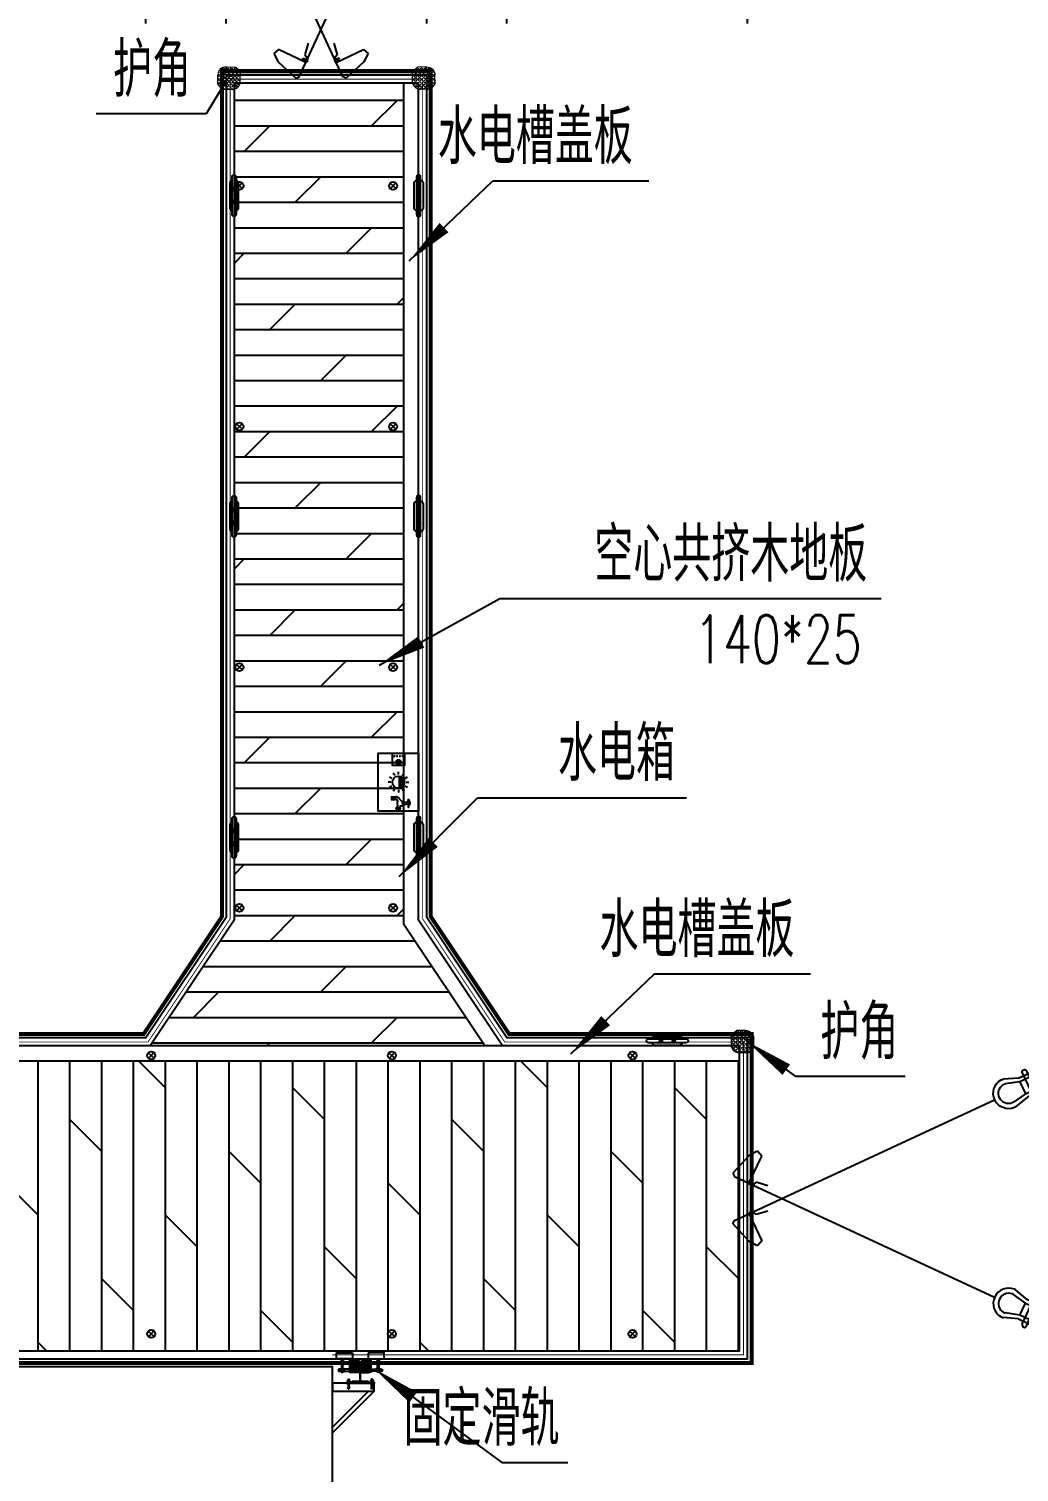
# Model space of a CAD drawing. Extents: x -89702 to 926017, y -610001 to -56924.
# Drawn here: x 73091 to 85435, y -231039 to -213051 of the extents above; entities that cross this region are included whole.
import ezdxf

# ---------------------------------------------------------------- set-up
doc = ezdxf.new("R2010")
doc.units = 0
doc.header["$LTSCALE"] = 10
doc.header["$MEASUREMENT"] = 0
doc.linetypes.add('CENTER', pattern=[2, 1.25, -0.25, 0.25, -0.25])
for name, color, linetype in [('AECOM-园建', 2, 'Continuous'), ('CEN', 1, 'CENTER'), ('DIM_LEAD', 3, 'Continuous'), ('PUB_TEXT', 7, 'Continuous'), ('W- bollard系船栓', 4, 'Continuous'), ('W-_ANTICOLLISION防撞措施', 6, 'Continuous'), ('W-ALUMINUM_FRAME铝架', 30, 'Continuous'), ('W-FLOAT_BOWL浮筒', 253, 'Continuous'), ('W-MOUNTING固定方式', 5, 'Continuous'), ('W-PLASTIC_RAILINGS塑木栏杆', 6, 'Continuous'), ('W-STEEL_FRAME钢架', 3, 'Continuous'), ('W-WOOD_FLOOR木地板', 30, 'Continuous')]:
    doc.layers.add(name, color=color, linetype=linetype)
for name, color, linetype, lineweight in [('护舷', 40, 'Continuous', 15), ('护角', 8, 'Continuous', 9), ('文字标注', 7, 'Continuous', 18)]:
    doc.layers.add(name, color=color, linetype=linetype, lineweight=lineweight)
doc.styles.add('_TCH_DIM', font='SIMPLEX', dxfattribs={"bigfont": 'GBCBIG'})
doc.styles.add('STANDARD_T3', font='simplex.shx', dxfattribs={"width": 0.7, "bigfont": 'gbcbig.shx'})
doc.dimstyles.new('W&&150', dxfattribs={"dimtxt": 525, "dimasz": 150, "dimexe": 375, "dimexo": 450, "dimgap": 150, "dimtad": 1, "dimdec": 0, "dimzin": 0, "dimdsep": 46, "dimtxsty": 'STANDARD_T3', "dimcen": 0.09, "dimclrd": 1, "dimclre": 1, "dimclrt": 7, "dimazin": 2, "dimtfac": 1, "dimtdec": 0, "dimtix": 1, "dimtmove": 2, "dimatfit": 3, "dimfxl": 0, "dimtolj": 1, "dimtzin": 0, "dimarcsym": 0})
pattern_1 = [(315, (-2455400.198, 1604377.926), (5.612660076, 5.612660076), []), (45, (-2455400.198, 1604377.926), (-5.612660076, 5.612660076), [])]
pattern_2 = [(315, (-2455400.198, 1604287.926), (5.612660076, 5.612660076), []), (45, (-2455400.198, 1604287.926), (-5.612660076, 5.612660076), [])]

# ---------------------------------------------------------------- blocks, each defined once
blk = doc.blocks.new('*D1045')
at = {"layer": 'Defpoints', "color": 0, "transparency": 16777216}
for p in [(46550, -229628), (82050, -229628), (82050, -231420)]:
    blk.add_point(p, dxfattribs=at)
at = {"layer": 'W-FLOAT_BOWL浮筒', "color": 1, "lineweight": -2, "transparency": 16777216}
for p, q in [((46550, -231320), (46550, -231795)), ((82050, -231320), (82050, -231795)), ((46700, -231420), (81900, -231420))]:
    blk.add_line(p, q, dxfattribs=at)
at = {"layer": 'W-FLOAT_BOWL浮筒', "color": 1, "transparency": 16777216}
for points in [[(46700, -231395), (46700, -231445), (46550, -231420)], [(81900, -231395), (81900, -231445), (82050, -231420)]]:
    blk.add_solid(points, dxfattribs=at)
at = {"layer": 'W-FLOAT_BOWL浮筒', "color": 7, "transparency": 16777216, "insert": (64300, -231008), "char_height": 525, "attachment_point": 5, "style": 'STANDARD_T3'}
blk.add_mtext('\\A1;35500', dxfattribs=at)
blk = doc.blocks.new('*D1047')
at = {"layer": 'Defpoints', "color": 0, "transparency": 16777216}
for p in [(78050, -212884), (75550, -213628), (78050, -213628)]:
    blk.add_point(p, dxfattribs=at)
at = {"layer": 'W-FLOAT_BOWL浮筒', "color": 1, "lineweight": -2, "transparency": 16777216}
for p, q in [((75550, -212984), (75550, -212509)), ((78050, -212984), (78050, -212509)), ((75700, -212884), (77900, -212884))]:
    blk.add_line(p, q, dxfattribs=at)
at = {"layer": 'W-FLOAT_BOWL浮筒', "color": 1, "transparency": 16777216}
for points in [[(75700, -212859), (75700, -212909), (75550, -212884)], [(77900, -212859), (77900, -212909), (78050, -212884)]]:
    blk.add_solid(points, dxfattribs=at)
at = {"layer": 'W-FLOAT_BOWL浮筒', "color": 7, "transparency": 16777216, "insert": (76800, -212472), "char_height": 525, "attachment_point": 5, "style": 'STANDARD_T3'}
blk.add_mtext('\\A1;2500', dxfattribs=at)
blk = doc.blocks.new('*D1040')
at = {"layer": 'Defpoints', "color": 0, "transparency": 16777216}
for p in [(74550, -212884), (66550, -213929), (74550, -225628)]:
    blk.add_point(p, dxfattribs=at)
at = {"layer": 'W-FLOAT_BOWL浮筒', "color": 1, "lineweight": -2, "transparency": 16777216}
for p, q in [((66550, -212984), (66550, -212509)), ((74550, -212984), (74550, -212509)), ((66700, -212884), (74400, -212884))]:
    blk.add_line(p, q, dxfattribs=at)
at = {"layer": 'W-FLOAT_BOWL浮筒', "color": 1, "transparency": 16777216}
for points in [[(66700, -212859), (66700, -212909), (66550, -212884)], [(74400, -212859), (74400, -212909), (74550, -212884)]]:
    blk.add_solid(points, dxfattribs=at)
at = {"layer": 'W-FLOAT_BOWL浮筒', "color": 7, "transparency": 16777216, "insert": (70550, -212472), "char_height": 525, "attachment_point": 5, "style": 'STANDARD_T3'}
blk.add_mtext('\\A1;8000', dxfattribs=at)
blk = doc.blocks.new('*D1042')
at = {"layer": 'Defpoints', "color": 0, "linetype": 'ByBlock', "transparency": 16777216}
for p in [(75550, -212884), (75550, -213628), (74550, -225628)]:
    blk.add_point(p, dxfattribs=at)
at = {"layer": 'W-FLOAT_BOWL浮筒', "color": 1, "linetype": 'ByBlock', "lineweight": -2, "transparency": 16777216}
for p, q in [((74550, -212984), (74550, -212509)), ((75550, -212984), (75550, -212509)), ((74400, -212884), (74250, -212884)), ((74550, -212884), (75550, -212884)), ((75700, -212884), (75850, -212884))]:
    blk.add_line(p, q, dxfattribs=at)
at = {"layer": 'W-FLOAT_BOWL浮筒', "color": 1, "linetype": 'ByBlock', "transparency": 16777216}
for points in [[(74400, -212859), (74400, -212909), (74550, -212884)], [(75700, -212859), (75700, -212909), (75550, -212884)]]:
    blk.add_solid(points, dxfattribs=at)
at = {"layer": 'W-FLOAT_BOWL浮筒', "color": 7, "linetype": 'ByBlock', "transparency": 16777216, "insert": (75050, -212472), "char_height": 525, "attachment_point": 5, "style": 'STANDARD_T3'}
blk.add_mtext('\\A1;1000', dxfattribs=at)
blk = doc.blocks.new('*D1051')
at = {"layer": 'Defpoints', "color": 0, "linetype": 'ByBlock', "transparency": 16777216}
for p in [(79050, -212884), (78050, -213628), (79050, -225628)]:
    blk.add_point(p, dxfattribs=at)
at = {"layer": 'W-FLOAT_BOWL浮筒', "color": 1, "linetype": 'ByBlock', "lineweight": -2, "transparency": 16777216}
for p, q in [((78050, -212984), (78050, -212509)), ((79050, -212984), (79050, -212509)), ((77900, -212884), (77750, -212884)), ((78050, -212884), (79050, -212884)), ((79200, -212884), (79350, -212884))]:
    blk.add_line(p, q, dxfattribs=at)
at = {"layer": 'W-FLOAT_BOWL浮筒', "color": 1, "linetype": 'ByBlock', "transparency": 16777216}
for points in [[(77900, -212859), (77900, -212909), (78050, -212884)], [(79200, -212859), (79200, -212909), (79050, -212884)]]:
    blk.add_solid(points, dxfattribs=at)
at = {"layer": 'W-FLOAT_BOWL浮筒', "color": 7, "linetype": 'ByBlock', "transparency": 16777216, "insert": (78550, -212472), "char_height": 525, "attachment_point": 5, "style": 'STANDARD_T3'}
blk.add_mtext('\\A1;1000', dxfattribs=at)
blk = doc.blocks.new('*D1052')
at = {"layer": 'Defpoints', "color": 0, "linetype": 'ByBlock', "transparency": 16777216}
for p in [(82050, -212884), (79050, -225628), (82050, -225628)]:
    blk.add_point(p, dxfattribs=at)
at = {"layer": 'W-FLOAT_BOWL浮筒', "color": 1, "linetype": 'ByBlock', "lineweight": -2, "transparency": 16777216}
for p, q in [((79050, -212984), (79050, -212509)), ((82050, -212984), (82050, -212509)), ((79200, -212884), (81900, -212884))]:
    blk.add_line(p, q, dxfattribs=at)
at = {"layer": 'W-FLOAT_BOWL浮筒', "color": 1, "linetype": 'ByBlock', "transparency": 16777216}
for points in [[(79200, -212859), (79200, -212909), (79050, -212884)], [(81900, -212859), (81900, -212909), (82050, -212884)]]:
    blk.add_solid(points, dxfattribs=at)
at = {"layer": 'W-FLOAT_BOWL浮筒', "color": 7, "linetype": 'ByBlock', "transparency": 16777216, "insert": (80550, -212472), "char_height": 525, "attachment_point": 5, "style": 'STANDARD_T3'}
blk.add_mtext('\\A1;3000', dxfattribs=at)
blk = doc.blocks.new('A$C6f7a73f6')
blk.add_hatch(color=3).paths.add_polyline_path([(485, 384), (635, 384, 1)])
at = {"color": 5}
for p, q in [((228, 434), (240, 434)), ((228, 408), (240, 408)), ((228, 363), (240, 363)), ((293, 399), (305, 399)), ((293, 372), (305, 372)), ((228, 337), (240, 337))]:
    blk.add_line(p, q, dxfattribs=at)
at = {"color": 0, "linetype": 'ByBlock'}
blk.add_lwpolyline([(200, 634), (920, 634), (920, 134), (200, 134)], close=True, dxfattribs=at)
blk.add_lwpolyline([(200, 459), (350, 459), (350, 309), (200, 309)], close=True)
at = {"color": 6}
for points in [[(466, 384), (430, 386)], [(478, 432), (450, 450)], [(512, 466), (494, 496)], [(561, 480), (560, 516)], [(606, 468), (624, 496)], [(643, 430), (674, 448)], [(654, 384), (690, 386)], [(477, 338), (446, 320)], [(514, 304), (496, 272)], [(559, 288), (560, 256)], [(608, 302), (626, 272)], [(642, 336), (674, 318)]]:
    blk.add_lwpolyline(points, dxfattribs=at)
at = {"color": 7, "true_color": 0xffffff}
for points in [[(779, 406), (755, 384), (744, 359), (741, 347)], [(778, 503), (777, 511), (817, 525)], [(792, 374), (780, 369), (777, 357)], [(778, 503), (871, 504), (875, 512), (834, 522)], [(779, 406), (794, 419), (797, 435)], [(792, 374), (825, 367), (861, 373)], [(846, 441), (805, 439), (797, 435)], [(797, 435), (854, 438)], [(798, 431), (854, 434)], [(817, 440), (817, 456), (805, 456)], [(805, 439), (805, 456)], [(812, 468), (809, 456)], [(809, 456), (841, 457)], [(815, 489), (811, 484), (812, 476)], [(812, 476), (840, 478)], [(812, 468), (840, 470), (841, 457)], [(817, 529), (814, 505)], [(815, 489), (836, 486), (840, 482)], [(816, 468), (816, 477)], [(839, 502), (833, 530), (817, 529)], [(837, 453), (817, 456)], [(819, 501), (819, 489)], [(819, 489), (820, 477)], [(832, 485), (832, 477)], [(835, 502), (836, 486)], [(836, 469), (836, 478)], [(845, 454), (841, 457), (837, 453)], [(837, 453), (838, 441)], [(840, 478), (840, 482)], [(846, 441), (845, 454)], [(846, 441), (854, 438)], [(855, 418), (854, 438)], [(855, 418), (860, 406), (872, 402)], [(878, 358), (874, 370), (861, 373)], [(872, 402), (880, 403)], [(892, 411), (891, 358), (878, 358)], [(881, 394), (882, 374), (878, 358)], [(880, 411), (881, 394)], [(892, 411), (880, 411)], [(881, 394), (893, 395)], [(882, 374), (894, 375)], [(890, 366), (915, 364)], [(892, 403), (913, 404)], [(896, 403), (898, 367)], [(897, 399), (917, 400)], [(898, 371), (918, 368)], [(913, 404), (915, 364)], [(917, 400), (918, 368)], [(777, 349), (741, 347)], [(741, 335), (741, 339), (741, 347)], [(742, 319), (742, 323), (742, 331)], [(743, 302), (743, 307), (742, 315)], [(744, 290), (743, 294), (747, 299)], [(744, 290), (743, 298)], [(746, 335), (745, 339), (745, 347)], [(746, 319), (746, 323), (746, 331)], [(747, 303), (747, 307), (747, 315)], [(748, 290), (749, 347)], [(750, 335), (749, 339), (749, 347)], [(750, 319), (750, 323), (750, 331)], [(751, 303), (751, 307), (751, 315)], [(752, 291), (751, 299)], [(752, 291), (752, 295), (755, 299)], [(754, 335), (753, 339), (753, 348)], [(754, 319), (754, 323), (754, 331)], [(755, 303), (755, 307), (755, 315)], [(756, 291), (757, 348)], [(758, 340), (757, 344), (757, 348)], [(759, 319), (758, 323), (758, 336)], [(759, 303), (759, 307), (759, 315)], [(760, 291), (760, 299)], [(760, 291), (760, 299)], [(762, 340), (761, 344), (761, 348)], [(762, 324), (762, 328), (762, 336)], [(763, 303), (763, 308), (763, 320)], [(764, 291), (765, 348)], [(766, 340), (765, 344), (765, 348)], [(766, 324), (766, 328), (766, 336)], [(767, 308), (767, 312), (767, 320)], [(768, 291), (768, 296), (767, 304)], [(768, 291), (768, 296), (768, 300), (771, 304)], [(770, 340), (769, 344), (769, 348)], [(770, 324), (770, 328), (770, 336)], [(771, 308), (771, 312), (771, 320)], [(772, 292), (773, 349)], [(774, 340), (774, 345), (773, 349)], [(775, 324), (774, 328), (774, 336)], [(775, 308), (775, 312), (775, 320)], [(776, 292), (776, 296), (776, 304)], [(777, 357), (777, 349)]]:
    blk.add_lwpolyline(points, dxfattribs=at)
at = {"color": 5}
for centre, radius in [((311, 385), 31), ((325, 385), 6)]:
    blk.add_circle(centre, radius, dxfattribs=at)
at = {"color": 6}
blk.add_circle((560, 384), 75, dxfattribs=at)
at = {"color": 5}
for centre, start, end in [((234, 434), 0, 180), ((234, 408), 180, 0), ((234, 363), 0, 180), ((299, 399), 0, 180), ((299, 372), 180, 0), ((234, 337), 180, 0)]:
    blk.add_arc(centre, 6, start, end, dxfattribs=at)
blk = doc.blocks.new('HW200a')
at = {"layer": 'W-STEEL_FRAME钢架'}
blk.add_lwpolyline([(-1440883, 1205965), (-1440803, 1205965), (-1440803, 1205953), (-1441003, 1205953), (-1441003, 1205965), (-1440923, 1205965, 0.414214), (-1440907, 1205981), (-1440907, 1206125, 0.414214), (-1440923, 1206141), (-1441003, 1206141), (-1441003, 1206153), (-1440803, 1206153), (-1440803, 1206141), (-1440883, 1206141, 0.414214), (-1440899, 1206125), (-1440899, 1205981, 0.414214)], format="xyb", close=True, dxfattribs=at)
blk = doc.blocks.new('NY-M12')
for p, q in [((-1, 0), (0, -2)), ((0, 0), (1, -2))]:
    blk.add_line(p, q)
blk.add_lwpolyline([(11, 0), (-11, 0), (-11, -2), (11, -2)], close=True)
blk = doc.blocks.new('$matou$00000104')
for p, q in [((-61, 6, 0), (-62, 5, 0)), ((-62, -5, 0), (-62, 5, 0)), ((-61, 6, 0), (-57, 5, 0)), ((-61, -6, 0), (-61, 6, 0)), ((-57, 7, 0), (-57, 5, 0)), ((-40, 7, 0), (-54, 9, 0)), ((-47, 1, 0), (-52, 1, 0)), ((-46, 0, 0), (-46, 0, 0)), ((-39, 6, 0), (-40, 7, 0)), ((-40, 5, 0), (-40, 7, 0)), ((-39, 5, 0), (-40, 5, 0)), ((-39, -6, 0), (-39, 6, 0)), ((-37, 7, 0), (-38, 7, 0)), ((-36, -6, 0), (-36, 6, 0)), ((-36, 6, 0), (19, 6, 0)), ((19, 6, 0), (19, 6, 0)), ((19, 6, 0), (19, 6, 0)), ((19, -5, 0), (19, 6, 0)), ((20, 5, 0), (19, 6, 0)), ((19, -6, 0), (19, 6, 0)), ((19, -5, 0), (20, 5, 0)), ((21, 6, 0), (20, 5, 0)), ((20, -4, 0), (21, 4, 0)), ((21, 6, 0), (21, 6, 0)), ((22, 5, 0), (21, 6, 0)), ((21, -5, 0), (22, 5, 0)), ((23, 6, 0), (22, 5, 0)), ((22, -4, 0), (23, 4, 0)), ((23, 6, 0), (23, 6, 0)), ((24, 5, 0), (23, 6, 0)), ((23, -5, 0), (24, 5, 0)), ((25, 6, 0), (24, 5, 0)), ((24, -4, 0), (25, 4, 0)), ((26, 5, 0), (25, 6, 0)), ((25, 6, 0), (25, 6, 0)), ((25, -5, 0), (26, 5, 0)), ((27, 6, 0), (26, 5, 0)), ((26, -4, 0), (26, 4, 0)), ((27, 6, 0), (27, 6, 0)), ((27, 5, 0), (27, 6, 0)), ((27, -5, 0), (28, 5, 0)), ((29, 6, 0), (28, 6, 0)), ((28, 6, 0), (28, 5, 0)), ((28, -5, 0), (29, 5, 0)), ((28, -4, 0), (28, 4, 0)), ((29, 5, 0), (29, 6, 0)), ((30, 6, 0), (30, 6, 0)), ((30, 6, 0), (30, 5, 0)), ((31, 5, 0), (30, 6, 0)), ((30, -5, 0), (31, 5, 0)), ((30, -4, 0), (30, 4, 0)), ((32, 6, 0), (31, 5, 0)), ((31, -4, 0), (32, 4, 0)), ((32, 6, 0), (32, 6, 0)), ((33, 5, 0), (32, 6, 0)), ((32, -5, 0), (33, 5, 0)), ((34, 6, 0), (33, 5, 0)), ((33, -4, 0), (34, 4, 0)), ((34, 6, 0), (34, 6, 0)), ((35, 5, 0), (34, 6, 0)), ((34, -5, 0), (35, 5, 0)), ((36, 6, 0), (35, 5, 0)), ((35, -4, 0), (36, 4, 0)), ((36, 15, 0), (40, 15, 0)), ((36, -15, 0), (36, 15, 0)), ((36, 6, 0), (36, 6, 0)), ((36, 5, 0), (36, 6, 0)), ((36, -5, 0), (37, 5, 0)), ((37, 6, 0), (37, 5, 0)), ((38, 6, 0), (37, 6, 0)), ((37, -4, 0), (37, 4, 0)), ((38, 5, 0), (38, 6, 0)), ((38, -5, 0), (38, 5, 0)), ((39, 6, 0), (39, 6, 0)), ((39, 6, 0), (39, 5, 0)), ((40, 5, 0), (39, 6, 0)), ((39, -4, 0), (39, 4, 0)), ((39, -5, 0), (40, 3, 0)), ((40, 15, 0), (40, -15, 0)), ((48, 10, 0), (42, 10, 0)), ((42, -10, 0), (42, 10, 0)), ((48, 5, 0), (42, 5, 0)), ((48, 10, 0), (49, 9, 0)), ((49, -9, 0), (49, 9, 0)), ((50, 6, 0), (49, 5, 0)), ((49, -4, 0), (50, 4, 0)), ((51, 5, 0), (50, 6, 0)), ((50, 6, 0), (50, 6, 0)), ((50, -5, 0), (51, 5, 0)), ((52, 6, 0), (51, 5, 0)), ((51, -4, 0), (52, 4, 0)), ((52, 6, 0), (52, 6, 0)), ((53, 5, 0), (52, 6, 0)), ((52, -5, 0), (53, 5, 0)), ((54, 6, 0), (53, 5, 0)), ((53, -4, 0), (53, 4, 0)), ((54, 5, 0), (54, 6, 0)), ((54, 6, 0), (54, 6, 0)), ((54, -5, 0), (55, 5, 0)), ((56, 6, 0), (55, 6, 0)), ((55, 6, 0), (55, 5, 0)), ((55, -5, 0), (56, 5, 0)), ((55, -4, 0), (55, 4, 0)), ((57, 6, 0), (56, 5, 0)), ((56, 5, 0), (56, 6, 0)), ((58, 5, 0), (57, 6, 0)), ((57, 6, 0), (57, 6, 0)), ((57, -5, 0), (58, 5, 0)), ((57, -4, 0), (57, 4, 0)), ((59, 5, 0), (58, 5, 0)), ((58, -6, 0), (58, 0, 0)), ((59, 5, 0), (59, 5, 0)), ((59, -5, 0), (59, 5, 0)), ((-61, -6, 0), (-62, -5, 0)), ((-61, -6, 0), (-57, -5, 0)), ((-57, -7, 0), (-57, -5, 0)), ((-40, -7, 0), (-54, -9, 0)), ((-47, -1, 0), (-52, -1, 0)), ((-39, -5, 0), (-40, -5, 0)), ((-40, -5, 0), (-40, -7, 0)), ((-39, -6, 0), (-40, -7, 0)), ((-37, -7, 0), (-38, -7, 0)), ((18, -6, 0), (-36, -6, 0)), ((19, -6, 0), (18, -6, 0)), ((19, -5, 0), (19, -6, 0)), ((21, -5, 0), (20, -6, 0)), ((20, -6, 0), (20, -5, 0)), ((20, -6, 0), (20, -6, 0)), ((22, -6, 0), (21, -5, 0)), ((23, -5, 0), (22, -6, 0)), ((22, -6, 0), (22, -6, 0)), ((24, -6, 0), (23, -5, 0)), ((25, -5, 0), (24, -6, 0)), ((24, -6, 0), (24, -6, 0)), ((26, -6, 0), (25, -5, 0)), ((26, -5, 0), (26, -6, 0)), ((26, -6, 0), (26, -6, 0)), ((27, -6, 0), (27, -5, 0)), ((28, -6, 0), (27, -6, 0)), ((28, -5, 0), (28, -6, 0)), ((30, -5, 0), (29, -6, 0)), ((29, -6, 0), (29, -5, 0)), ((29, -6, 0), (29, -6, 0)), ((31, -6, 0), (30, -5, 0)), ((32, -5, 0), (31, -6, 0)), ((31, -6, 0), (31, -6, 0)), ((33, -6, 0), (32, -5, 0)), ((34, -5, 0), (33, -6, 0)), ((33, -6, 0), (33, -6, 0)), ((35, -6, 0), (34, -5, 0)), ((36, -5, 0), (35, -6, 0)), ((35, -6, 0), (35, -6, 0)), ((37, -6, 0), (36, -5, 0)), ((40, -15, 0), (36, -15, 0)), ((37, -5, 0), (37, -6, 0)), ((37, -6, 0), (37, -6, 0)), ((38, -6, 0), (38, -5, 0)), ((39, -6, 0), (38, -6, 0)), ((39, -5, 0), (39, -6, 0)), ((40, -6, 0), (40, -5, 0)), ((48, -5, 0), (42, -5, 0)), ((48, -10, 0), (42, -10, 0)), ((48, -10, 0), (49, -9, 0)), ((50, -5, 0), (49, -6, 0)), ((51, -6, 0), (50, -5, 0)), ((52, -5, 0), (51, -6, 0)), ((51, -6, 0), (51, -6, 0)), ((53, -6, 0), (52, -5, 0)), ((53, -5, 0), (53, -6, 0)), ((53, -6, 0), (53, -6, 0)), ((54, -6, 0), (54, -5, 0)), ((55, -6, 0), (54, -6, 0)), ((55, -5, 0), (55, -6, 0)), ((56, -6, 0), (56, -5, 0)), ((57, -5, 0), (56, -6, 0)), ((56, -6, 0), (56, -6, 0)), ((58, -6, 0), (57, -5, 0)), ((58, -6, 0), (59, -5, 0))]:
    blk.add_line(p, q)
at = {"extrusion": (0, 0, -1)}
for centre, major_axis, start_param, end_param in [((-54, 7, 0), (-1.71, 1.71), 5.497787, 7.253749), ((-52, 5, 0), (-3.21, 3.21), 3.926991, 5.497787), ((-54, 6, 0), (-0.445, 0.445), 4.712389, 10.995574), ((-47, 0, 0), (0.343, 0.343), -0.785398, 0.785398), ((-47, 0, 0), (0.343, 0.343), -0.785398, 0.785398), ((-38, 6, 0), (0.343, 0.343), 3.926991, 5.497787), ((-37, 6, 0), (0.343, 0.343), -0.785398, 0.785398), ((20, 5, 0), (0.129, 0.129), 1.308997, 3.403392), ((22, 5, 0), (0.129, 0.129), 1.308997, 3.403392), ((24, 5, 0), (0.129, 0.129), 1.308997, 3.403392), ((26, 5, 0), (-0.129, 0.129), 2.879793, 4.974188), ((28, 5, 0), (-0.129, 0.129), 2.879793, 4.974188), ((29, 5, 0), (0.129, 0.129), 1.308997, 3.403392), ((31, 5, 0), (0.129, 0.129), 1.308997, 3.403392), ((33, 5, 0), (-0.129, 0.129), 2.879793, 4.974188), ((35, 5, 0), (-0.129, 0.129), 2.879793, 4.974188), ((37, 5, 0), (-0.129, 0.129), 2.879793, 4.974188), ((38, 5, 0), (-0.129, 0.129), 2.879793, 4.974188), ((45, 8, 0), (-2.94, 2.94), 1.732823, 2.979566), ((31, 0, 0), (12.8, 12.8), 0.489975, 1.080822), ((51, 5, 0), (0.129, 0.129), 1.308997, 3.403392), ((53, 5, 0), (-0.129, 0.129), 2.879793, 4.974188), ((55, 5, 0), (-0.129, 0.129), 2.879793, 4.974188), ((56, 5, 0), (-0.129, 0.129), 2.879793, 4.974188), ((58, 5, 0), (0.129, 0.129), 1.308997, 3.403392), ((-52, -5, 0), (-3.21, 3.21), 5.497787, 7.068583), ((-54, -7, 0), (1.71, 1.71), 2.171029, 3.926991), ((-54, -6, 0), (0.445, 0.445), 3.141593, 9.424778), ((-47, 0, 0), (-0.343, 0.343), 2.356194, 3.926991), ((-38, -6, 0), (0.343, 0.343), 2.356194, 3.926991), ((-37, -6, 0), (-0.343, 0.343), 2.356194, 3.926991), ((19, -5, 0), (-0.129, 0.129), 6.021386, 8.115781), ((21, -5, 0), (0.129, 0.129), 4.45059, 6.544985), ((23, -5, 0), (0.129, 0.129), 4.45059, 6.544985), ((25, -5, 0), (-0.129, 0.129), 6.021386, 8.115781), ((27, -5, 0), (-0.129, 0.129), 6.021386, 8.115781), ((28, -5, 0), (-0.129, 0.129), 6.021386, 8.115781), ((30, -5, 0), (0.129, 0.129), 4.45059, 6.544985), ((32, -5, 0), (0.129, 0.129), 4.45059, 6.544985), ((34, -5, 0), (-0.129, 0.129), 6.021386, 8.115781), ((36, -5, 0), (-0.129, 0.129), 6.021386, 8.115781), ((38, -5, 0), (-0.129, 0.129), 6.021386, 8.115781), ((39, -5, 0), (0.129, 0.129), 4.45059, 6.544985), ((45, -8, 0), (2.94, 2.94), 0.162027, 1.40877), ((50, -5, 0), (0.129, 0.129), 4.45059, 6.544985), ((52, -5, 0), (0.129, 0.129), 4.45059, 6.544985), ((54, -5, 0), (-0.129, 0.129), 6.021386, 8.115781), ((55, -5, 0), (-0.129, 0.129), 6.021386, 8.115781), ((57, -5, 0), (0.129, 0.129), 4.45059, 6.544985)]:
    blk.add_ellipse(centre, major_axis=major_axis, ratio=1, start_param=start_param, end_param=end_param, dxfattribs=at)
for centre in [(-50, 5, 0), (-50, -5, 0)]:
    blk.add_ellipse(centre, major_axis=(0.445, 0.445), ratio=1, dxfattribs=at)
at = {"layer": 'CEN'}
blk.add_line((-66, 0, 0), (66, 0, 0), dxfattribs=at)
at = {"extrusion": (0, 0, -1), "xscale": 1.01056896011507, "yscale": 1.01056896011507, "zscale": -1.010568960117647, "rotation": 90.00000229450367}
blk.add_blockref('NY-M12', (-42, 0, 0), dxfattribs=at)
blk = doc.blocks.new('A$C779503c2')
h = blk.add_hatch()
h.set_pattern_fill('ANSI37', color=256, scale=5, angle=-90)
h.set_pattern_definition(pattern_1)
h.paths.add_polyline_path([(190, 358, 0.414214), (185, 353), (185, 338), (250, 338), (250, 344), (280, 344), (280, 353, 0.414214), (275, 358)])
h.paths.add_polyline_path([(275, 298, 0.414214), (280, 303), (280, 310), (250, 310), (250, 317), (185, 317), (185, 303, 0.414214), (190, 298)])
h = blk.add_hatch()
h.set_pattern_fill('ANSI37', color=256, scale=5, angle=-90)
h.set_pattern_definition(pattern_2)
h.paths.add_polyline_path([(190, 268, 0.414214), (185, 263), (185, 248), (250, 248), (250, 254), (280, 254), (280, 263, 0.414214), (275, 268)])
h.paths.add_polyline_path([(275, 208, 0.414214), (280, 213), (280, 220), (250, 220), (250, 227), (185, 227), (185, 213, 0.414214), (190, 208)])
h = blk.add_hatch()
h.set_pattern_fill('ANSI37', color=256, scale=5, angle=-90)
h.set_pattern_definition(pattern_1)
h.paths.add_polyline_path([(319, 358, 0.414214), (314, 353), (314, 344), (344, 344), (344, 338), (409, 338), (409, 353, 0.414214), (404, 358)])
h.paths.add_polyline_path([(404, 298, 0.414214), (409, 303), (409, 317), (344, 317), (344, 310), (314, 310), (314, 303, 0.414214), (319, 298)])
h = blk.add_hatch()
h.set_pattern_fill('ANSI37', color=256, scale=5, angle=-90)
h.set_pattern_definition(pattern_2)
h.paths.add_polyline_path([(319, 268, 0.414214), (314, 263), (314, 254), (344, 254), (344, 248), (409, 248), (409, 263, 0.414214), (404, 268)])
h.paths.add_polyline_path([(404, 208, 0.414214), (409, 213), (409, 227), (344, 227), (344, 220), (314, 220), (314, 213, 0.414214), (319, 208)])
for p, q in [((65, 336), (49, 336)), ((65, 319), (49, 319)), ((65, 246), (49, 246)), ((65, 229), (49, 229)), ((80, 336), (96, 336)), ((80, 319), (96, 319)), ((80, 246), (96, 246)), ((80, 229), (96, 229)), ((514, 336), (498, 336)), ((514, 319), (498, 319)), ((514, 246), (498, 246)), ((514, 229), (498, 229)), ((529, 336), (544, 336)), ((529, 319), (544, 319)), ((529, 246), (544, 246)), ((529, 229), (544, 229))]:
    blk.add_line(p, q)
for points in [[(200, 454), (200, 377), (0, 377), (0, 454)], [(65, 377), (65, 212), (80, 212), (80, 377)], [(165, 377), (165, 212), (180, 212), (180, 377)], [(394, 454), (394, 377), (594, 377), (594, 454)], [(429, 377), (429, 212), (414, 212), (414, 377)], [(529, 377), (529, 212), (514, 212), (514, 377)], [(25, 338), (25, 316), (255, 316), (255, 338)], [(25, 248), (25, 226), (255, 226), (255, 248)], [(64, 310), (51, 310), (49, 311), (49, 344), (51, 345), (64, 345), (65, 344), (65, 311)], [(64, 220), (51, 220), (49, 221), (49, 254), (51, 255), (64, 255), (65, 254), (65, 221)], [(81, 310), (94, 310), (96, 311), (96, 344), (94, 345), (81, 345), (80, 344), (80, 311)], [(81, 220), (94, 220), (96, 221), (96, 254), (94, 255), (81, 255), (80, 254), (80, 221)], [(250, 338), (250, 317), (185, 317), (185, 338)], [(250, 248), (250, 227), (185, 227), (185, 248)], [(280, 344), (280, 310), (250, 310), (250, 344)], [(280, 254), (280, 220), (250, 220), (250, 254)], [(314, 344), (314, 310), (344, 310), (344, 344)], [(314, 254), (314, 220), (344, 220), (344, 254)], [(569, 338), (569, 316), (339, 316), (339, 338)], [(569, 248), (569, 226), (339, 226), (339, 248)], [(344, 338), (344, 317), (409, 317), (409, 338)], [(344, 248), (344, 227), (409, 227), (409, 248)], [(512, 310), (500, 310), (498, 311), (498, 344), (500, 345), (512, 345), (514, 344), (514, 311)], [(512, 220), (500, 220), (498, 221), (498, 254), (500, 255), (512, 255), (514, 254), (514, 221)], [(530, 310), (543, 310), (544, 311), (544, 344), (543, 345), (530, 345), (529, 344), (529, 311)], [(530, 220), (543, 220), (544, 221), (544, 254), (543, 255), (530, 255), (529, 254), (529, 221)], [(471, 85), (471, 75), (121, 75), (121, 85)]]:
    blk.add_lwpolyline(points, close=True)
for points in [[(280, 353), (280, 303, -0.414214), (275, 298), (190, 298, -0.414214), (185, 303), (185, 353, -0.414214), (190, 358), (275, 358, -0.414214)], [(280, 263), (280, 213, -0.414214), (275, 208), (190, 208, -0.414214), (185, 213), (185, 263, -0.414214), (190, 268), (275, 268, -0.414214)], [(314, 353), (314, 303, 0.414214), (319, 298), (404, 298, 0.414214), (409, 303), (409, 353, 0.414214), (404, 358), (319, 358, 0.414214)], [(314, 263), (314, 213, 0.414214), (319, 208), (404, 208, 0.414214), (409, 213), (409, 263, 0.414214), (404, 268), (319, 268, 0.414214)]]:
    blk.add_lwpolyline(points, format="xyb", close=True)
for centre, radius, start, end in [((57, 341), 7.29, 143.1301, 216.8699), ((76, 327), 27, 161.0662, 198.9338), ((57, 314), 7.29, 143.1301, 216.8699), ((57, 251), 7.29, 143.1301, 216.8699), ((76, 237), 27, 161.0662, 198.9338), ((57, 224), 7.29, 143.1301, 216.8699), ((58, 341), 7.29, 323.1301, 36.8699), ((38, 327), 27, 341.0662, 18.9338), ((58, 314), 7.29, 323.1301, 36.8699), ((58, 251), 7.29, 323.1301, 36.8699), ((38, 237), 27, 341.0662, 18.9338), ((58, 224), 7.29, 323.1301, 36.8699), ((87, 341), 7.29, 143.1301, 216.8699), ((107, 327), 27, 161.0662, 198.9338), ((87, 314), 7.29, 143.1301, 216.8699), ((87, 251), 7.29, 143.1301, 216.8699), ((107, 237), 27, 161.0662, 198.9338), ((87, 224), 7.29, 143.1301, 216.8699), ((88, 341), 7.29, 323.1301, 36.8699), ((69, 327), 27, 341.0662, 18.9338), ((88, 314), 7.29, 323.1301, 36.8699), ((88, 251), 7.29, 323.1301, 36.8699), ((69, 237), 27, 341.0662, 18.9338), ((88, 224), 7.29, 323.1301, 36.8699), ((505, 341), 7.29, 143.1301, 216.8699), ((525, 327), 27, 161.0662, 198.9338), ((505, 314), 7.29, 143.1301, 216.8699), ((505, 251), 7.29, 143.1301, 216.8699), ((525, 237), 27, 161.0662, 198.9338), ((505, 224), 7.29, 143.1301, 216.8699), ((506, 341), 7.29, 323.1301, 36.8699), ((487, 327), 27, 341.0662, 18.9338), ((506, 314), 7.29, 323.1301, 36.8699), ((506, 251), 7.29, 323.1301, 36.8699), ((487, 237), 27, 341.0662, 18.9338), ((506, 224), 7.29, 323.1301, 36.8699), ((536, 341), 7.29, 143.1301, 216.8699), ((556, 327), 27, 161.0662, 198.9338), ((536, 314), 7.29, 143.1301, 216.8699), ((536, 251), 7.29, 143.1301, 216.8699), ((556, 237), 27, 161.0662, 198.9338), ((536, 224), 7.29, 143.1301, 216.8699), ((537, 341), 7.29, 323.1301, 36.8699), ((517, 327), 27, 341.0662, 18.9338), ((537, 314), 7.29, 323.1301, 36.8699), ((537, 251), 7.29, 323.1301, 36.8699), ((517, 237), 27, 341.0662, 18.9338), ((537, 224), 7.29, 323.1301, 36.8699)]:
    blk.add_arc(centre, radius, start, end)
at = {"yscale": -1, "rotation": 89.99999999999999}
blk.add_blockref('$matou$00000104', (151, 66, 0), dxfattribs=at)
at = {"rotation": 89.99999999999999}
blk.add_blockref('$matou$00000104', (441, 66, 0), dxfattribs=at)
at = {"layer": 'W-STEEL_FRAME钢架', "rotation": 180}
blk.add_blockref('HW200a', (-1440607, 1206238), dxfattribs=at)
blk = doc.blocks.new('dimaideng')
for p, q in [((564094, -312860), (564168, -312927)), ((564165, -312857), (564096, -312930))]:
    blk.add_line(p, q)
blk.add_circle((564131, -312893), 50)
blk = doc.blocks.new('*U1321')
at = {"layer": 'W-_ANTICOLLISION防撞措施', "color": 0, "linetype": 'ByBlock'}
for p in [(-1733872, -2513095), (-1733872, -2516565)]:
    blk.add_blockref('dimaideng', p, dxfattribs=at)
blk = doc.blocks.new('*U1322')
at = {"layer": 'W-_ANTICOLLISION防撞措施', "color": 0, "linetype": 'ByBlock', "lineweight": -2, "transparency": 16777216}
for p in [(27000, 0), (30000, 0), (33000, 0)]:
    blk.add_blockref('*U1321', p, dxfattribs=at)
blk = doc.blocks.new('*U1327')
at = {"layer": 'W-_ANTICOLLISION防撞措施', "color": 0, "linetype": 'ByBlock'}
for p in [(-1734830, -2514830), (-1732915, -2514830)]:
    blk.add_blockref('dimaideng', p, dxfattribs=at)
blk = doc.blocks.new('*U1328')
at = {"layer": 'W-_ANTICOLLISION防撞措施', "color": 0, "linetype": 'ByBlock', "lineweight": -2, "transparency": 16777216}
for p in [(0, 9000), (0, 6000), (0, 3000), (0, 0)]:
    blk.add_blockref('*U1327', p, dxfattribs=at)
blk = doc.blocks.new('护角')
at = {"layer": '护角', "linetype": 'Continuous', "lineweight": 0}
h = blk.add_hatch(dxfattribs=at)
h.set_pattern_fill('ANGLE', color=40, scale=5, angle=45)
h.set_pattern_definition([(45, (0, 0), (-24.6957, 24.6957), [25.4, -9.525]), (135, (0, 0), (-24.6957, -24.6957), [25.4, -9.525])])
h.paths.add_polyline_path([(229, 177, 0.414214), (177, 229), (0, 229), (0, 100, 0.414214), (100, 0), (229, 0)])
h.paths.add_polyline_path([(177, 280), (67, 280), (0, 229), (177, 229)])
h.paths.add_polyline_path([(177, 280), (177, 229, -0.414214), (229, 177), (280, 177, 0.414214)])
h.paths.add_polyline_path([(280, 177), (229, 177), (229, 0), (280, 65)])
at = {"layer": '护角', "color": 40, "linetype": 'Continuous', "lineweight": 0}
for p, q in [((0, 229), (67, 280)), ((0, 229), (0, 100)), ((177, 229), (0, 229)), ((67, 280), (177, 280)), ((177, 229), (177, 280)), ((100, 0), (229, 0)), ((229, 177), (229, 0)), ((229, 177), (280, 177)), ((229, 0), (280, 65)), ((280, 177), (280, 65))]:
    blk.add_line(p, q, dxfattribs=at)
at = {"layer": '护角', "color": 1, "linetype": 'CENTER', "ltscale": 0.2}
for p, q in [((224, 229), (235, 229)), ((229, 224), (229, 235))]:
    blk.add_line(p, q, dxfattribs=at)
at = {"layer": '护角', "color": 40, "linetype": 'Continuous', "lineweight": 0}
for centre, radius, start, end in [((177, 177), 103, 0, 90), ((177, 177), 52.2, 0, 90), ((100, 100), 100, 180, 270)]:
    blk.add_arc(centre, radius, start, end, dxfattribs=at)
blk = doc.blocks.new('A$Cfe1adb12')
at = {"layer": '护舷', "rotation": 320.3357902113834}
blk.add_blockref('护角', (0, 179), dxfattribs=at)
blk = doc.blocks.new('$matou$00000106')
blk.add_line((-31, -275, 0), (31, -275, 0))
at = {"elevation": 0}
for points in [[(1, 275), (-10, 275), (-10, 219), (-23, 201), (-27, -239), (-21, -245), (0, -245)], [(0, 275), (11, 275), (11, 219), (24, 201), (28, -239), (21, -245), (0, -245)]]:
    blk.add_lwpolyline(points, dxfattribs=at)
for points in [[(-31, -275), (-31, -149, -0.158691), (-104, -26), (-90, -7, 0.186687), (-133, 68, 0.169045), (-176, -9), (-162, -23, 0.1524), (-109, -153, -0.391481), (-179, -249), (-179, -273), (-31, -275)], [(31, -275), (31, -149, 0.158691), (104, -26), (90, -7, -0.186687), (133, 68, -0.169045), (176, -9), (162, -23, -0.1524), (109, -153, 0.391481), (179, -249), (179, -273), (31, -275)]]:
    blk.add_lwpolyline(points, format="xyb", dxfattribs=at)
blk = doc.blocks.new('MAO')
at = {"layer": 'AECOM-园建'}
for p, q in [((-7236, 3699), (-7441, 3477)), ((-7238, 3360), (-7081, 3691)), ((-7133, 3752), (-7236, 3699)), ((-7081, 3691), (-7133, 3752)), ((-7441, 3477), (-7421, 3437)), ((-7421, 3437), (-4177, 1934)), ((-7238, 3342), (-7238, 3360)), ((-7221, 3332), (-7238, 3342)), ((-7223, 3363), (-7198, 3393)), ((-7209, 3329), (-7223, 3363)), ((-7202, 3356), (-7221, 3332)), ((-7184, 3335), (-7209, 3329)), ((-7191, 3391), (-7202, 3356)), ((-7149, 3364), (-7184, 3335)), ((-7003, 3321), (-7149, 3364)), ((-3476, 1802), (-3494, 1765)), ((-3402, 1767), (-3476, 1802)), ((-3880, 1663), (-3695, 1577)), ((-3695, 1577), (-3675, 1622)), ((-3675, 1622), (-3625, 1599)), ((-3556, 1748), (-3625, 1599)), ((-3556, 1748), (-3606, 1771)), ((-3494, 1765), (-3598, 1541)), ((-3538, 1785), (-3556, 1748)), ((-3494, 1765), (-3538, 1785)), ((-3523, 1506), (-3420, 1730)), ((-3419, 1730), (-3402, 1767)), ((-3240, 1647), (-3419, 1730)), ((-3344, 1424), (-3240, 1647)), ((-825, 528), (-3241, 1648)), ((-3625, 1599), (-3642, 1562)), ((-3642, 1562), (-3597, 1541)), ((-3597, 1541), (-3615, 1504)), ((-3615, 1504), (-3540, 1469)), ((-3540, 1469), (-3523, 1506)), ((-3523, 1506), (-3344, 1424)), ((-894, 378), (-3310, 1498)), ((-860, 453), (-3275, 1573)), ((-929, 303), (-3344, 1424)), ((-929, 303), (-825, 528)), ((-825, 528), (-646, 444)), ((-750, 220), (-646, 444)), ((-571, 410), (-675, 186)), ((-646, 444), (-629, 481)), ((-629, 481), (-554, 447)), ((-554, 447), (-571, 410)), ((-571, 410), (-527, 389)), ((-527, 389), (-544, 351)), ((-750, 220), (-929, 303)), ((-767, 183), (-750, 220)), ((-693, 149), (-767, 183)), ((-675, 186), (-693, 149)), ((-631, 165), (-675, 186)), ((-613, 203), (-631, 165)), ((-544, 351), (-613, 203)), ((-564, 179), (-613, 203)), ((-544, 351), (-494, 328)), ((1584, -736), (-1, -2))]:
    blk.add_line(p, q, dxfattribs=at)
at = {"layer": 'AECOM-园建', "color": 7}
for p, q in [((-3768, 1901), (-3915, 2022)), ((-3793, 1858), (-3943, 1965)), ((-3794, 1858), (-3605, 1771)), ((-3585, 1815), (-3768, 1901)), ((-3605, 1771), (-3585, 1815)), ((-3880, 1663), (-4071, 1678)), ((-3863, 1709), (-4045, 1736)), ((-3675, 1622), (-3863, 1709)), ((-495, 328), (-474, 373)), ((-474, 373), (-290, 288)), ((-306, 241), (-495, 328)), ((-307, 241), (-128, 197)), ((-290, 288), (-103, 255)), ((-584, 134), (-564, 179)), ((-400, 49), (-584, 134)), ((-564, 179), (-375, 92)), ((-400, 49), (-265, -87)), ((-375, 92), (-237, -30))]:
    blk.add_line(p, q, dxfattribs=at)
at = {"layer": 'AECOM-园建', "color": 4}
for p, q in [((-3863, 1709), (-3794, 1858)), ((-3607, 1637), (-3563, 1616)), ((-3573, 1711), (-3528, 1690)), ((-3275, 1573), (-3454, 1656)), ((-3309, 1498), (-3488, 1581)), ((-894, 378), (-715, 295)), ((-860, 453), (-680, 370)), ((-596, 240), (-640, 261)), ((-561, 315), (-606, 335)), ((-375, 92), (-306, 241))]:
    blk.add_line(p, q, dxfattribs=at)
at = {"layer": 'AECOM-园建', "color": 6}
for p, q in [((-3833, 1596), (-3693, 1898)), ((-3778, 1576), (-3637, 1883)), ((-532, 71), (-389, 377)), ((-481, 42), (-341, 343))]:
    blk.add_line(p, q, dxfattribs=at)
at = {"layer": 'AECOM-园建', "color": 7}
for centre, radius, start, end in [((-4002, 1853), 192, 68.4398, 240.4792), ((-4002, 1853), 128, 69.6253, 238.115), ((-3955, 1972), 64, 50.3392, 68.4398), ((-3980, 1913), 64, 54.2231, 69.6253), ((-4065, 1742), 64, 240.4792, 265.354), ((-4036, 1799), 64, 238.115, 261.7513), ((-175, 79), 192, 249.7676, 61.807), ((-175, 79), 128, 252.1318, 60.6215), ((-144, 135), 64, 60.6215, 76.0237), ((-115, 192), 64, 61.807, 79.9076), ((-219, -41), 64, 224.8927, 249.7676), ((-195, 18), 64, 228.4954, 252.1318)]:
    blk.add_arc(centre, radius, start, end, dxfattribs=at)
at = {"layer": 'AECOM-园建', "color": 6}
for centre, radius, start, end in [((-3665, 1890), 29.3, 345.7129, 165.4691), ((-3805, 1586), 29.5, 160.2245, 340.2245), ((-365, 360), 29.3, 324.7777, 144.5339), ((-506, 57), 29.5, 150.0222, 330.0222)]:
    blk.add_arc(centre, radius, start, end, dxfattribs=at)
at = {"layer": 'W-MOUNTING固定方式', "xscale": 1.28, "yscale": -1.28, "zscale": 0.6400000000000001, "rotation": 245.7764457770412}
blk.add_blockref('$matou$00000106', (1905, -880, 0), dxfattribs=at)
blk = doc.blocks.new('$matou$00000081')
at = {"elevation": 0}
for points in [[(115.4, -12.5, 1.151757), (115.4, 12.5), (-115.4, 12.5, 1.151757), (-115.4, -12.5), (115.4, -12.5)], [(-96.2, 12.5, -0.182727), (-79.9, 27.6), (80.9, 27.6, -0.182727), (97.2, 12.5)], [(97.2, -12.5, -0.182727), (80.9, -27.6), (-79.9, -27.6, -0.182727), (-96.2, -12.5, -0.127039)]]:
    blk.add_lwpolyline(points, format="xyb", dxfattribs=at)
for centre, radius in [((-39.5, 0, 0), 10.9), ((-39.5, 0, 0), 7.27), ((40.5, 0, 0), 10.9), ((40.5, 0, 0), 7.27)]:
    blk.add_circle(centre, radius)

msp = doc.modelspace()

# ---------------------------------------------------------------- hatches: boundary and pattern name
at = {"layer": 'W-WOOD_FLOOR木地板'}
h = msp.add_hatch(dxfattribs=at)
h.set_pattern_fill('DOLMIT', color=256, scale=400)
h.set_pattern_definition([(0, (-1640293.7, -2790428.28), (0, 317.496824), []), (45, (-1640293.7, -2790428.3), (-634.99321, 634.99321), [449.0085, -898.016])])
h.paths.add_polyline_path([(77765, -213727.9), (75650, -213727.9), (75650, -224158.2), (74603.6, -225727.9), (78774.2, -225727.9), (77765, -224214.2)])
h = msp.add_hatch(dxfattribs=at)
h.set_pattern_fill('DOLMIT', color=256, scale=500, angle=90)
h.set_pattern_definition([(90, (-1639293.7, -2790428.3), (-396.87103, 2e-14), []), (135, (-1639293.7, -2790428.3), (-793.7415, -793.7415), [561.26063, -1122.52])])
h.paths.add_polyline_path([(81950, -225912.9), (46650, -225912.9), (46650, -229527.9), (81950, -229527.9)])

# ---------------------------------------------------------------- linework, layer by layer
at = {"layer": 'AECOM-园建'}
for p, q in [((77006.5, -213647.2), (75503.8, -210402.5)), ((76459, -213647.2), (77961.8, -210402.5)), ((76205, -213307), (76144.2, -213359.1)), ((76536.2, -213464.3), (76205, -213307)), ((76574.8, -213228.8), (76531.9, -213375.3)), ((76890.7, -213228.8), (76933.7, -213375.3)), ((76929.4, -213464.3), (77260.6, -213307)), ((77260.6, -213307), (77321.4, -213359.1)), ((76144.2, -213359.1), (76197, -213461.8)), ((76197, -213461.8), (76419.1, -213667.2)), ((76502.8, -213424), (76504.9, -213416.5)), ((76532.8, -213448.6), (76502.8, -213424)), ((76504.9, -213416.5), (76539.5, -213427.5)), ((76531.9, -213375.3), (76561.4, -213409.7)), ((76566.6, -213434.5), (76532.8, -213448.6)), ((76554.3, -213464.1), (76536.2, -213464.3)), ((76539.5, -213427.5), (76564.2, -213446.8)), ((76564.2, -213446.8), (76554.3, -213464.1)), ((76561.4, -213409.7), (76566.6, -213434.5)), ((76904.2, -213409.7), (76899, -213434.5)), ((76899, -213434.5), (76932.8, -213448.6)), ((76926.1, -213427.5), (76901.4, -213446.8)), ((76901.4, -213446.8), (76911.3, -213464.1)), ((76933.7, -213375.3), (76904.2, -213409.7)), ((76911.3, -213464.1), (76929.4, -213464.3)), ((76960.7, -213416.5), (76926.1, -213427.5)), ((76932.8, -213448.6), (76962.7, -213424)), ((76962.7, -213424), (76960.7, -213416.5)), ((77268.5, -213461.8), (77046.5, -213667.2)), ((77321.4, -213359.1), (77268.5, -213461.8)), ((76419.1, -213667.2), (76459, -213647.2)), ((77046.5, -213667.2), (77006.5, -213647.2)), ((82109, -227398), (82116.5, -227400))]:
    msp.add_line(p, q, dxfattribs=at)
at = {"layer": 'AECOM-园建', "color": 0}
msp.add_lwpolyline([(51725.1, -229727.9), (51682.5, -244785.3), (76875, -244785.3), (76875, -229727.9), (51725.1, -229727.9)], dxfattribs=at)
at = {"layer": 'DIM_LEAD', "color": 0, "linetype": 'ByBlock'}
for p, q in [((75564, -213677.5), (75301.5, -214108.6)), ((75301.5, -214108.6), (73930.4, -214108.6)), ((77832.8, -215942.7), (78875, -214944.4)), ((78875, -214944.4), (80818.7, -214944.4)), ((77456.6, -220982.6), (78963.6, -220149.5)), ((78963.6, -220149.5), (83715.1, -220149.5)), ((77709.1, -223616.4), (78683.3, -222633.1)), ((78683.3, -222633.1), (81288.7, -222633.1)), ((79848.3, -225826.8), (80890.5, -224828.5)), ((80890.5, -224828.5), (82834.2, -224828.5)), ((82045.5, -225672.6), (82645.4, -226103.7)), ((82645.4, -226103.7), (84016.5, -226103.7)), ((77398.4, -229752.1), (78988.5, -230919.6)), ((78988.5, -230919.6), (79811.1, -230919.6))]:
    msp.add_line(p, q, dxfattribs=at)
for points in [[(77832.8, -215942.7, 0, 160, 0), (78266.1, -215527.7, 0, 0, 0)], [(77456.6, -220982.6, 0, 160, 0), (77981.7, -220692.3, 0, 0, 0)], [(77709.1, -223616.4, 0, 160, 0), (78131.4, -223190.1, 0, 0, 0)], [(79848.3, -225826.8, 0, 160, 0), (80281.6, -225411.8, 0, 0, 0)], [(82045.5, -225672.6, 0, 160, 0), (82532.7, -226022.7, 0, 0, 0)], [(77398.4, -229752.1, 0, 160, 0), (77882, -230107.2, 0, 0, 0)]]:
    msp.add_lwpolyline(points, format="xyseb", dxfattribs=at)
at = {"layer": 'W-_ANTICOLLISION防撞措施', "color": 0, "linetype": 'ByBlock'}
for p, q in [((77326.6, -230030.6), (76877.1, -230480.1)), ((77397.3, -230030.6), (76877.3, -230550.6))]:
    msp.add_line(p, q, dxfattribs=at)
at = {"layer": 'W-_ANTICOLLISION防撞措施', "color": 5, "const_width": 50}
msp.add_lwpolyline([(53100, -213577.9), (50500, -213577.9), (50500, -224112.8), (49523.3, -225577.9), (46500, -225577.9), (46500, -229677.9), (82100, -229677.9), (82100, -225577.9), (79076.8, -225577.9), (78100, -224112.8), (78100, -213577.9), (75500, -213577.9), (75500, -224112.8), (74523.3, -225577.9), (66576.8, -225577.9), (65600, -224112.8), (65600, -213577.9), (63000, -213577.9), (63000, -224112.8), (62023.3, -225577.9), (54076.8, -225577.9), (53100, -224112.8)], close=True, dxfattribs=at)
at = {"layer": 'W-_ANTICOLLISION防撞措施', "color": 0, "linetype": 'ByBlock'}
msp.add_lwpolyline([(77397.3, -229930.6), (76875.7, -229930.4), (76875.7, -230030.4), (77397.3, -230030.6)], close=True, dxfattribs=at)
at = {"layer": 'W-ALUMINUM_FRAME铝架', "color": 0, "linetype": 'ByBlock'}
for points in [[(78774.2, -225727.9), (77765, -224214.2), (77765, -213727.9)], [(78996.5, -225727.9), (77950, -224158.2), (77950, -213727.9)]]:
    msp.add_lwpolyline(points, dxfattribs=at)
msp.add_lwpolyline([(46650, -225912.9), (81950, -225912.9), (81950, -225727.9), (46650, -225727.9)], close=True, dxfattribs=at)
at = {"layer": 'W-PLASTIC_RAILINGS塑木栏杆', "const_width": 10}
msp.add_lwpolyline([(51725.5, -229577.8), (46600.2, -229577.8), (46600.2, -225678.1), (49576.9, -225678.1), (50600.2, -224143.1), (50600.2, -213678.1), (52999.9, -213678.1), (52999.9, -224143.1), (54023.2, -225678.1), (62076.9, -225678.1), (63100.2, -224143.1), (63100.2, -213678.1), (65499.9, -213678.1), (65499.9, -224143.1), (66523.2, -225678.1), (74576.9, -225678.1), (75600.2, -224143.1), (75600.2, -213678.1), (77999.9, -213678.1), (77999.9, -224143.1), (79023.2, -225678.1), (81999.9, -225678.1), (81999.9, -229577.8), (76875, -229577.8)], dxfattribs=at)
at = {"layer": 'W-STEEL_FRAME钢架'}
for points in [[(53050, -213627.9), (50550, -213627.9), (50550, -224127.9), (49550, -225627.9), (46550, -225627.9), (46550, -229627.9), (82050, -229627.9), (82050, -225627.9), (79050, -225627.9), (78050, -224127.9), (78050, -213627.9), (75550, -213627.9), (75550, -224127.9), (74550, -225627.9), (66550, -225627.9), (65550, -224127.9), (65550, -213627.9), (63050, -213627.9), (63050, -224127.9), (62050, -225627.9), (54050, -225627.9), (53050, -224127.9)], [(52950, -213727.9), (50650, -213727.9), (50650, -224158.2), (49603.6, -225727.9), (46650, -225727.9), (46650, -229527.9), (81950, -229527.9), (81950, -225727.9), (78996.5, -225727.9), (77950, -224158.2), (77950, -213727.9), (75650, -213727.9), (75650, -224158.2), (74603.6, -225727.9), (66496.5, -225727.9), (65450, -224158.2), (65450, -213727.9), (63150, -213727.9), (63150, -224158.2), (62103.6, -225727.9), (53996.5, -225727.9), (52950, -224158.2)]]:
    msp.add_lwpolyline(points, close=True, dxfattribs=at)

# ---------------------------------------------------------------- block references
at = {"rotation": 128.8989538612547}
msp.add_blockref('A$Cfe1adb12', (75863.7, -213695), dxfattribs=at)
at = {"xscale": -1, "rotation": 231.1010461387453}
for p in [(77736.4, -213695), (81711.6, -225703.9)]:
    msp.add_blockref('A$Cfe1adb12', p, dxfattribs=at)
at = {"layer": 'W- bollard系船栓', "xscale": 2}
for p, yscale, rotation in [((75650, -215127.9, 0), -2, 89.99999999999999), ((77950, -215127.9, 0), 2, 90.00000000000001), ((75650, -219127.9, 0), -2, 89.99999999999999), ((77950, -219127.9, 0), 2, 90.00000000000001), ((75650, -223127.9, 0), -2, 89.99999999999999), ((77950, -223127.9, 0), 2, 90.00000000000001), ((81050, -225662.1, 0), -2, 179.9999999999871)]:
    msp.add_blockref('$matou$00000081', p, dxfattribs=dict(at, yscale=yscale, rotation=rotation))
at = {"layer": 'W-_ANTICOLLISION防撞措施', "color": 0, "linetype": 'ByBlock'}
for name, p in [('*U1328', (1246414.9, 2603715.5)), ('*U1322', (1217357.5, 2600142.3))]:
    msp.add_blockref(name, p, dxfattribs=at)
at = {"layer": 'W-MOUNTING固定方式', "color": 0, "linetype": 'ByBlock', "xscale": -1}
msp.add_blockref('A$C779503c2', (77518.7, -230005.2), dxfattribs=at)
at = {"layer": 'W-STEEL_FRAME钢架', "rotation": 270}
msp.add_blockref('A$C6f7a73f6', (77313.4, -221879.9), dxfattribs=at)
at = {"layer": '文字标注', "xscale": -1, "rotation": 180}
msp.add_blockref('MAO', (89307.1, -224464.8), dxfattribs=at)
at = {"layer": '文字标注'}
msp.add_blockref('MAO', (89307.1, -230791.1), dxfattribs=at)

# ---------------------------------------------------------------- texts
at = {"layer": 'PUB_TEXT', "color": 7, "linetype": 'ByBlock', "style": '_TCH_DIM'}
for s, p in [('护角', (74140.4, -213898.6)), ('水电槽盖板', (78188.5, -214734.4)), ('空心共挤木地板', (80139.2, -219939.5)), ('水电箱', (79686.2, -222423.1)), ('水电槽盖板', (80204, -224618.5)), ('护角', (82957.6, -225893.7)), ('固定滑轨', (77761.7, -230709.6))]:
    msp.add_text(s, height=675.18, dxfattribs=at).set_placement(p)
at = {"layer": 'PUB_TEXT', "color": 7, "linetype": 'ByBlock', "style": '_TCH_DIM', "width": 0.705882}
msp.add_text('140*25', height=595, dxfattribs=at).set_placement((81385.1, -220954.5))

# ---------------------------------------------------------------- dimensions: what is measured, and where the dimension line sits
at = {"layer": 'W-FLOAT_BOWL浮筒'}
for base, p1, p2, picture, middle in [((74550, -212884.3), (66550, -213928.8), (74550, -225627.9), '*D1040', (70550, -212471.8)), ((78050, -212884.3), (75550, -213627.9), (78050, -213627.9), '*D1047', (76800, -212471.8)), ((82050, -231420.3), (46550, -229627.9), (82050, -229627.9), '*D1045', (64300, -231007.8))]:
    dim = msp.add_linear_dim(base=base, p1=p1, p2=p2, dimstyle='W&&150', override={"dimfxlon": 1}, dxfattribs=at)
    dim.commit()
    dim.dimension.update_dxf_attribs({"geometry": picture, "text_midpoint": middle})
at = {"layer": 'W-FLOAT_BOWL浮筒', "color": 0, "linetype": 'ByBlock'}
for base, p1, p2, picture, middle in [((75550, -212884.3), (74550, -225627.9), (75550, -213627.9), '*D1042', (75050, -212471.8)), ((79050, -212884.3), (78050, -213627.9), (79050, -225627.9), '*D1051', (78550, -212471.8)), ((82050, -212884.3), (79050, -225627.9), (82050, -225627.9), '*D1052', (80550, -212471.8))]:
    dim = msp.add_linear_dim(base=base, p1=p1, p2=p2, dimstyle='W&&150', override={"dimfxlon": 1}, dxfattribs=at)
    dim.commit()
    dim.dimension.update_dxf_attribs({"geometry": picture, "text_midpoint": middle})

doc.saveas('drawing.dxf')
